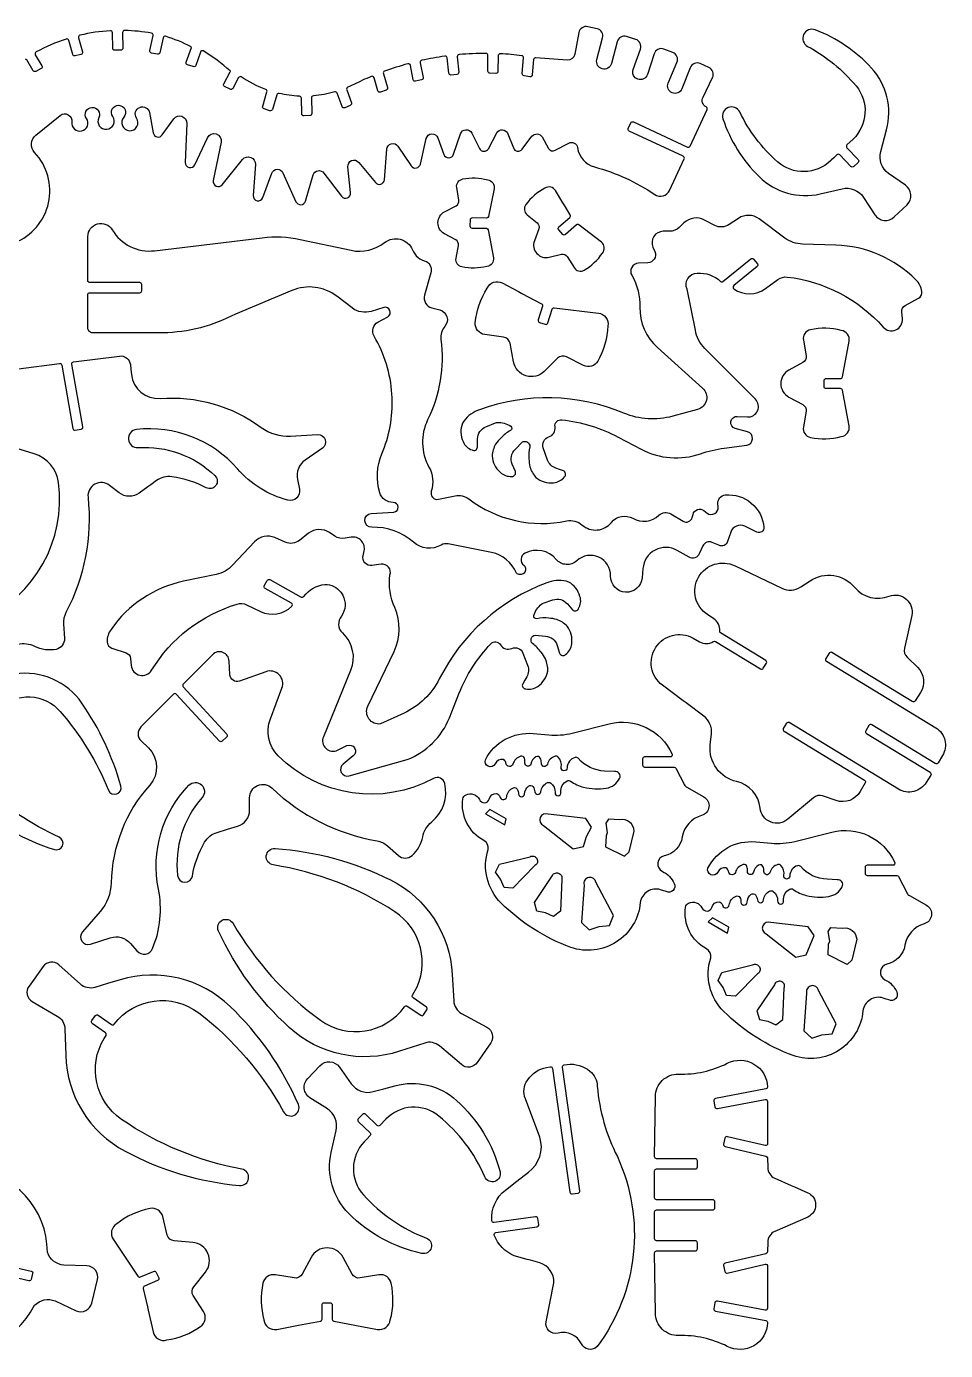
# Model space of a CAD drawing. Extents: x 0 to 254, y 0 to 200.
# Drawn here: x 116.3 to 253.7, y 0.2 to 198.2 of the extents above; entities that cross this region are included whole.
import ezdxf

# ---------------------------------------------------------------- set-up
doc = ezdxf.new("R2010")
doc.units = 0
doc.layers.add('CYAN', color=1, linetype='CONTINUOUS')

msp = doc.modelspace()

# ---------------------------------------------------------------- linework, layer by layer
at = {"layer": 'CYAN'}
for points in [[(114.48, 165.84, 0.249492), (119.56, 171.78, 0.249492), (117.47, 179.31, -0.209706), (116.99, 180.65, -0.209706), (117.65, 181.91), (121.31, 184.86, -0.308033), (122.51, 184.96, -0.308033), (123.04, 183.87, 0.247536), (123.43, 182.81, 0.247536), (124.52, 182.53, 0.247536), (125.37, 183.27, 0.247536), (125.23, 184.39, -0.268802), (125.15, 185.46, -0.268802), (126.04, 186.06, -0.268802), (127, 185.59, -0.268802), (127.07, 184.52, 0.270063), (127.15, 183.31, 0.270063), (128.25, 182.78, 0.270063), (129.25, 183.47, 0.270063), (129.15, 184.68, -0.288113), (129.08, 185.82, -0.288113), (130.08, 186.37, -0.288113), (131.01, 185.71, -0.288113), (130.82, 184.59, 0.287747), (130.6, 183.32, 0.287747), (131.64, 182.57, 0.287747), (132.77, 183.18, 0.287747), (132.71, 184.47, -0.22608), (132.57, 185.38, -0.22608), (133.19, 186.06, -0.22608), (134.11, 186.01, -0.22608), (134.65, 185.27), (135.21, 182.24, 0.301145), (135.79, 181.64, 0.301145), (136.57, 181.94), (138.29, 184.34, -0.330951), (139.5, 184.73, -0.330951), (140.23, 183.67), (139.99, 177.84, 0.356574), (140.57, 177.08, 0.356574), (141.43, 177.49), (143.33, 181.53, -0.379342), (144.63, 182.09, -0.379342), (145.35, 180.87), (144.19, 175.12, 0.345731), (144.61, 174.29, 0.345731), (145.52, 174.5), (148.57, 178.27, -0.327083), (149.8, 178.59, -0.327083), (150.48, 177.51), (150.15, 172.89, 0.372634), (150.74, 172.1, 0.372634), (151.61, 172.58), (152.94, 176.2, -0.306254), (153.75, 176.8, -0.306254), (154.61, 176.26), (156.55, 171.96, 0.31289), (157.29, 171.51, 0.31289), (157.96, 172.05), (159.13, 175.95, -0.282774), (159.84, 176.59, -0.282774), (160.73, 176.24), (163.37, 172.77, 0.33547), (164.25, 172.53, 0.33547), (164.72, 173.31), (164.32, 177.17, -0.330151), (164.88, 178.1, -0.330151), (165.93, 177.84), (168.44, 174.81, 0.303767), (169.24, 174.58, 0.303767), (169.77, 175.23), (170.14, 179.81, -0.318597), (170.81, 180.62, -0.318597), (171.8, 180.25), (173.79, 177.31, 0.297439), (174.56, 177, 0.297439), (175.15, 177.57), (176.04, 181.4, -0.332558), (176.87, 182.1, -0.332558), (177.77, 181.5), (178.67, 179.03, 0.318033), (179.39, 178.52, 0.318033), (180.11, 179.04), (181.17, 182.11, -0.302272), (181.96, 182.72, -0.302272), (182.83, 182.22), (183.98, 179.91, 0.279132), (184.64, 179.49, 0.279132), (185.32, 179.88), (186.59, 182.23, -0.292689), (187.45, 182.7, -0.292689), (188.24, 182.12), (189.06, 179.99, 0.271313), (189.65, 179.51, 0.271313), (190.36, 179.8), (191.84, 181.73, -0.251459), (192.62, 182.08, -0.251459), (193.35, 181.63), (194.32, 179.93, 0.406883), (195.33, 179.64), (197.33, 180.72, -0.245454), (198.17, 180.73, -0.245454), (198.66, 180.04, 0.300998), (201.2, 177.16, -0.082395), (210.19, 173.04, 0.219417), (211.44, 172.84, 0.219417), (212.41, 173.65), (214.59, 178.36, 0.412891), (214.46, 178.76), (206.38, 182.51, -0.415545), (206.23, 182.92), (206.61, 183.74, -0.416786), (207.02, 183.88), (215.09, 180.13, 0.410969), (215.48, 180.28), (218.02, 185.72, 0.391669), (217.89, 186.12, -0.40566), (217.42, 187.59), (218.84, 190.52, 0.204117), (218.89, 191.39, 0.204117), (218.29, 192.03), (216.99, 192.6, 0.204676), (216.12, 192.61, 0.204676), (215.5, 191.99), (214.27, 188.85, -0.417969), (212.81, 188.22, -0.417969), (212.2, 189.69), (213.52, 192.79, 0.204609), (213.52, 193.67, 0.204609), (212.88, 194.28), (211.55, 194.77, 0.204612), (210.68, 194.73, 0.204612), (210.1, 194.07), (209.09, 190.98, -0.417224), (207.66, 190.27, -0.417224), (206.97, 191.71), (208.06, 194.78, 0.2037), (208.01, 195.65, 0.2037), (207.35, 196.22), (205.99, 196.64, 0.204994), (205.12, 196.56, 0.204994), (204.58, 195.87), (203.71, 192.61, -0.412911), (202.34, 191.82, -0.412911), (201.54, 193.19), (202.41, 196.44, 0.205459), (202.29, 197.31, 0.205459), (201.57, 197.82), (200.18, 198.12, 0.204309), (199.33, 197.96, 0.204309), (198.85, 197.23), (198.26, 194.02, -0.383034), (197.09, 193.11), (192.43, 193.46, 0.210069), (192.2, 193.4, 0.210069), (192.08, 193.19), (191.88, 190.91, -0.207409), (191.77, 190.7, -0.207409), (191.54, 190.64), (190.65, 190.77, -0.405249), (190.39, 191.1), (190.58, 193.45, 0.404101), (190.33, 193.78, 0.018478), (187.09, 194.07, 0.205414), (186.87, 193.98, 0.205414), (186.77, 193.77), (186.76, 191.44, -0.418604), (186.46, 191.14), (185.55, 191.17, -0.405461), (185.25, 191.47), (185.26, 193.82, 0.414214), (184.96, 194.12, 0.008396), (183.49, 194.1), (182.95, 194.08, 0.011456), (180.94, 193.95, 0.414204), (180.67, 193.62), (180.89, 191.31, -0.414214), (180.62, 190.98), (179.73, 190.89, -0.414214), (179.4, 191.16), (179.17, 193.44, 0.204134), (179.05, 193.65, 0.204134), (178.82, 193.71, 0.020073), (175.36, 193.09, 0.408475), (175.13, 192.73), (175.56, 190.51, -0.401154), (175.33, 190.16), (174.44, 189.96, -0.419092), (174.08, 190.19), (173.67, 192.34, 0.210361), (173.53, 192.54, 0.210361), (173.29, 192.57, 0.020849), (169.8, 191.46, 0.397483), (169.62, 191.09), (170.24, 189.02, -0.39458), (170.05, 188.65), (169.2, 188.34, -0.205813), (168.96, 188.35, -0.205813), (168.8, 188.54), (168.22, 190.49, 0.214856), (168.06, 190.68, 0.214856), (167.81, 190.68, 0.016368), (165.2, 189.48, -0.014742), (164.31, 189.07, 0.396482), (164.15, 188.69), (164.85, 186.74, -0.389627), (164.68, 186.36), (163.85, 186, -0.208553), (163.61, 185.99, -0.208553), (163.44, 186.17), (162.73, 188.18, 0.398402), (162.36, 188.37, -0.049152), (159.15, 187.78, 0.393896), (158.87, 187.47), (158.92, 185.12, -0.409824), (158.63, 184.82), (157.72, 184.79, -0.418616), (157.41, 185.08), (157.36, 187.44, 0.399505), (157.07, 187.73, -0.04618), (154.03, 188.14, 0.399288), (153.67, 187.93), (153.02, 185.75, -0.203638), (152.87, 185.57, -0.203638), (152.63, 185.55), (151.78, 185.85, -0.404969), (151.58, 186.22), (152.22, 188.37, 0.3984), (152.03, 188.74, -0.062269), (148.36, 190.63, 0.397216), (147.97, 190.5), (147.09, 188.9, -0.404443), (146.69, 188.77), (145.89, 189.19, -0.201784), (145.73, 189.37, -0.201784), (145.76, 189.6), (146.73, 191.38, 0.345577), (146.71, 191.5, 0.047572), (142.68, 194.51, 0.204467), (142.44, 194.51, 0.204467), (142.28, 194.33), (141.58, 192.34, -0.404495), (141.2, 192.15), (140.34, 192.42, -0.205082), (140.15, 192.57, -0.205082), (140.14, 192.81), (140.91, 195.01, 0.371328), (140.86, 195.13, 0.038879), (137.06, 196.69, 0.203484), (136.82, 196.65, 0.203484), (136.68, 196.46), (136.19, 194.23, -0.404788), (135.84, 194), (134.95, 194.17, -0.418489), (134.71, 194.54), (135.21, 196.79, 0.201586), (135.16, 197.02, 0.201586), (134.97, 197.15, 0.038237), (130.94, 197.55, 0.208192), (130.72, 197.46, 0.208192), (130.63, 197.24), (130.67, 194.91, -0.409916), (130.37, 194.6), (129.46, 194.59, -0.408379), (129.16, 194.89), (129.12, 197.21, 0.203457), (129.02, 197.43, 0.203457), (128.8, 197.51, 0.043372), (124.26, 196.85, 0.203014), (124.07, 196.71, 0.203014), (124.04, 196.47), (124.63, 194.34, -0.204334), (124.6, 194.1, -0.204334), (124.41, 193.96), (123.53, 193.75, -0.399505), (123.17, 193.96), (122.58, 196.06, 0.203634), (122.43, 196.25, 0.203634), (122.2, 196.27, 0.04631), (117.7, 194.34, 0.202696), (117.55, 194.16, 0.202696), (117.58, 193.92), (118.57, 192.27, -0.205584), (118.6, 192.03, -0.205584), (118.45, 191.85), (117.64, 191.43, -0.391013), (117.24, 191.54), (116.29, 193.15, 0.204681), (116.09, 193.28, 0.204681)], [(168.23, 151.88, -0.202312), (168.08, 153.04, -0.202312), (168.81, 153.96), (170.27, 154.76, 0.385719), (170.6, 155.72, 0.385719), (169.68, 156.15), (167.82, 155.57, -0.241653), (164.96, 156.07), (162.64, 157.83, 0.266871), (155.94, 158.69), (147.49, 155.17, -0.120757), (136.69, 152.36), (126.19, 152.36, -0.414214), (125.43, 153.11), (125.43, 158.05, -0.414214), (125.73, 158.36), (133.2, 158.36, 0.414214), (133.5, 158.66), (133.5, 159.57, 0.414214), (133.2, 159.87), (125.73, 159.87, -0.414214), (125.43, 160.17), (125.43, 166.75, -0.338067), (126.88, 168.64, -0.338067), (129.09, 167.75, 0.29784), (135.41, 164.63), (151.52, 166.58, -0.083044), (157.16, 166.33), (164.81, 164.69, 0.223408), (169.79, 165.85, -0.234213), (172.15, 166.34, -0.234213), (173.97, 164.77, 0.246497), (176.07, 163.03, -0.334925), (176.74, 161.34), (175.79, 157.97, 0.201751), (175.93, 156.81, 0.201751), (176.86, 156.09), (178.07, 155.78, -0.261486), (179.13, 154.75, -0.261486), (178.81, 153.31, 0.218512), (178.22, 151.38, -0.147192), (176.24, 139.35, 0.245566), (176.44, 132.3, -0.208312), (176.79, 128.7, 0.26694), (176.98, 127.78, 0.26694), (177.87, 127.48), (180.35, 127.99, -0.215465), (182.39, 127.53, 0.216331), (197.03, 124.24, -0.235858), (199.36, 123.63, 0.204826), (201.61, 122.89, 0.204826), (203.71, 124.01, -0.367277), (206.93, 124.63, 0.32615), (210.83, 125.09, -0.332106), (212.61, 125.28), (214.44, 124.19, 0.236052), (215.26, 124.14, 0.236052), (215.8, 124.76), (215.92, 125.21, -0.251476), (216.59, 125.93, -0.251476), (217.56, 125.78), (218.03, 125.42, 0.302843), (219.18, 125.34, 0.302843), (219.69, 126.38), (219.64, 126.75, -0.203426), (219.9, 127.67, -0.203426), (220.75, 128.12, -0.417415), (226.51, 123.29, -0.269259), (226.2, 122.63, -0.269259), (225.48, 122.57), (223.65, 123.45, 0.215227), (222.4, 123.47, 0.215227), (221.55, 122.55), (221.09, 121.18, -0.212348), (220.56, 120.59, -0.212348), (219.76, 120.6), (218.78, 121.04, 0.415705), (217.39, 120.5), (216.86, 119.33, -0.211265), (216.21, 118.74, -0.211265), (215.33, 118.82), (213.54, 119.84, 0.255974), (210.24, 119.88, 0.255974), (208.43, 117.12), (208.31, 115.75, -0.406058), (205.84, 113.59, -0.406058), (203.6, 116, 0.301122), (201.83, 118.82, 0.301122), (198.54, 118.29, -0.205118), (196.95, 117.73, -0.205118), (195.46, 118.49, 0.350998), (190.81, 119.42, 0.26821), (190.2, 118.55, 0.26821), (190.65, 117.59, -0.414216), (190.65, 116.45, -0.414216), (189.51, 116.45, 0.241897), (185.81, 119.54), (179.31, 120.81, 0.180812), (178.27, 120.64, -0.320645), (174.12, 121.05, 0.189018), (167.9, 123.3, -0.409253), (166.84, 124.28, -0.409253), (167.81, 125.35), (171.18, 125.56, 0.412064), (171.84, 126.32, 0.412064), (171.09, 127, -0.324205), (169.08, 128.45, -0.174571), (169.39, 134.25, 0.11024), (170.93, 142.67), (170.9, 143.2, 0.117012), (168.23, 151.87)], [(115.07, 147), (121.21, 147.77, -0.40101), (121.56, 147.52), (123.19, 138.05, 0.414222), (123.54, 137.8), (124.43, 137.96, 0.414214), (124.69, 138.31), (123.05, 147.68, -0.204806), (123.11, 147.91, -0.204806), (123.31, 148.03), (130.16, 148.89, -0.419449), (131.79, 147.6), (131.88, 146.86), (131.96, 146.12, 0.404707), (136.24, 142.55, -0.178637), (151.34, 138.23, 0.174423), (155.75, 136.93), (159.79, 137.16, -0.336379), (160.93, 136.4, -0.336379), (160.5, 135.1), (157.93, 133.33, 0.301286), (156.76, 130.44), (157.07, 128.97, -0.259226), (156.66, 127.67, -0.259226), (155.34, 127.34, -0.150583), (147.79, 132.04, 0.246916), (132.7, 137.9, 0.407665), (131.5, 136.43, 0.407665), (132.94, 135.2, -0.211527), (144.44, 131.01, -0.373786), (144.58, 129.54, -0.373786), (143.14, 129.2, 0.089781), (138, 130.84, 0.190204), (135.71, 130.26), (134.85, 129.64), (134.41, 129.33), (133.12, 128.4, -0.332065), (130.1, 128.45), (128.68, 129.56, 0.300597), (126.48, 129.73, 0.300597), (125.46, 127.77, -0.148414), (122.15, 110.53, 0.13913), (121.8, 108.84), (121.93, 106.67, -0.378936), (120.68, 105.04, -0.165033), (117.5, 105.47, 0.176043), (114.95, 105.77, -0.287648)], [(109.6, 109.5, 0.331423), (121.06, 129.99, 0.295033), (117.41, 134.27), (112.71, 135.7, -0.292582)], [(112.1, 96.18, -0.205583), (116.81, 97.94, -0.205583), (121.32, 95.74, -0.081889), (128.5, 83.99, 0.398524), (129.75, 83.43, 0.398524), (130.38, 84.64, 0.081149), (124.56, 96.99, 0.286037), (114.55, 101.35)], [(108.35, 81.46, 0.081158), (120.43, 75.11, 0.398627), (121.66, 75.69, 0.398627), (121.16, 76.95, -0.081887), (109.73, 84.64, -0.205574)], [(101.7, 1.19, 0.393376), (117.47, 7.01, -0.298881), (120.57, 7.65), (123.67, 6.19, 0.225638), (125.12, 6.2, 0.225638), (126.03, 7.32), (126.86, 10.83, 0.225661), (126.57, 12.23, 0.225661), (125.29, 12.89), (121.84, 13, -0.297625), (119.38, 14.94, 0.393918), (107.95, 27.29, 0.08116)], [(114.63, 12.67), (116.97, 12.12, -0.415634), (117.18, 11.75), (116.97, 10.87, -0.414554), (116.61, 10.65), (114.28, 11.2, 0.415643)]]:
    msp.add_lwpolyline(points, format="xyb", dxfattribs=at)
for points in [[(225.8, 175.71, 0.255896), (234.93, 173.13), (238.21, 173.89, -0.314963), (241.43, 172.59), (242.28, 171.3), (243.11, 170.01, 0.223822), (244.48, 169.16, 0.223822), (246.01, 169.68), (247.92, 171.51, 0.223795), (248.49, 173.02, 0.223795), (247.69, 174.43), (245.17, 176.19, -0.314805), (243.99, 179.45), (244.85, 182.72, 0.255901), (242.61, 191.93, 0.117658), (234.18, 197.64, 0.395391), (232.46, 196.93, 0.395391), (233.06, 195.17, -0.097458), (240.3, 189.26, -0.391936), (239.85, 181.31), (238.94, 180.44, 0.414214), (238.94, 180.01), (240.62, 178.27, -0.414207), (240.6, 177.84), (239.95, 177.21, -0.414214), (239.53, 177.22), (237.85, 178.96, 0.414208), (237.41, 178.97), (236.96, 178.53), (236.57, 178.16), (236.5, 178.09, -0.39202), (228.55, 177.93, -0.097473), (222.9, 185.37, 0.395441), (221.16, 186.02, 0.395441), (220.39, 184.33, 0.117645), (225.8, 175.71)], [(180.84, 165.43, 0.32234), (180.44, 166.25), (178.75, 167.17, -0.277061), (177.78, 168.83, -0.276854), (178.78, 170.46), (180.49, 171.36, 0.322134), (180.9, 172.17), (180.59, 174.1, -0.402939), (181.49, 175.36, -0.118554), (185.22, 175.22, -0.207879), (185.98, 174.77, -0.207879), (186.17, 173.9), (185.34, 169.75, -0.360608), (185.04, 169.51), (182.89, 169.53, 0.414222), (182.59, 169.23), (182.57, 168.33, 0.414214), (182.88, 168.02), (185.02, 168, -0.35939), (185.31, 167.75), (185.59, 166.2), (185.69, 165.67), (186.07, 163.59, -0.208024), (185.87, 162.72, -0.208024), (185.1, 162.28, -0.118543), (181.35, 162.22, -0.403239), (180.49, 163.51), (180.84, 165.43)], [(192.87, 167.91), (192.2, 166.1, 0.277072), (192.56, 164.22, 0.276936), (194.39, 163.65), (196.27, 164.1, -0.32218), (197.11, 163.75), (198.14, 162.1, 0.402658), (199.64, 161.73, 0.118573), (202.38, 164.29, 0.207977), (202.65, 165.14, 0.207977), (202.22, 165.91), (198.87, 168.49, 0.359328), (198.48, 168.48), (196.87, 167.05, -0.41422), (196.45, 167.07), (195.84, 167.75, -0.415186), (195.87, 168.18), (197.48, 169.6, 0.359567), (197.54, 169.99), (196.73, 171.34), (196.45, 171.8), (195.36, 173.62, 0.208149), (194.64, 174.13, 0.208149), (193.77, 173.96, 0.118527), (190.92, 171.54, 0.402946), (191.11, 170.01), (192.62, 168.79, -0.322079), (192.87, 167.91)], [(183.71, 136.49, -0.302868), (184.96, 138.33), (186.41, 138.91, -0.085382), (186.64, 138.96, -0.15391), (188.66, 138.41, -0.263174), (188.83, 138.08, -0.263174), (188.63, 137.77, 0.076161), (187.2, 136.63, 0.049877), (186.41, 135.72, 0.102195), (185.88, 133.96, 0.199986), (187.08, 131.51, 0.211773), (188.82, 130.9, 0.263828), (189.29, 131.11, 0.263828), (189.36, 131.63), (188.89, 132.73, -0.302831), (189.31, 134.93), (190.4, 136.04, -0.273672), (191.17, 136.02, -0.273672), (191.52, 135.34, 0.076157), (191.39, 133.51, 0.049863), (191.52, 132.32, 0.102185), (192.44, 130.74, 0.200024), (195.07, 129.96, 0.211686), (196.69, 130.82, 0.26363), (196.86, 131.32, 0.26363), (196.53, 131.72), (195.97, 131.92), (195.39, 132.12, -0.225995), (194.18, 133.34), (193.53, 135.18, -0.204615), (193.6, 136.16, -0.204615), (194.35, 136.8, 0.374945), (195.29, 138.32, -0.23859), (195.54, 139.1, -0.23859), (196.31, 139.36, -0.094553), (204.75, 136.76), (208.15, 134.96, 0.207389), (217.03, 134.28, -0.049246), (220.56, 135.12), (223.95, 135.57, 0.355038), (224.82, 136.5, 0.355038), (224.09, 137.54), (222.23, 138.08, -0.381543), (221.58, 139.11, -0.381543), (222.53, 139.87), (224.05, 139.78, 0.310361), (225.56, 140.7, 0.310361), (225.25, 142.44), (221.84, 145.86), (221.46, 146.24), (217.68, 150.04, -0.155164), (216.27, 152.76), (215.03, 158.86, -0.252046), (215.15, 160.48, -0.252046), (216.56, 161.27, -0.210629), (220.02, 160.05, 0.362229), (220.4, 160.05), (224.54, 163.43, -0.413087), (224.96, 163.38), (225.54, 162.68, -0.415356), (225.49, 162.25), (222.01, 159.42, 0.235165), (221.9, 159.17, 0.235165), (222.03, 158.93, 0.318388), (226.75, 158.98), (228.62, 160.34, -0.188334), (230.01, 160.7, -0.184281), (244.34, 153.22, 0.322875), (246.23, 152.79, 0.322875), (247.23, 154.45), (247.14, 155.52, -0.29741), (247.65, 156.45), (249.62, 157.52, 0.307321), (250.15, 158.54, 0.166634), (249.24, 160.28, 0.191725), (237.28, 165.46), (232.31, 165.62, -0.152795), (229.66, 166.53), (225.79, 169.39, 0.31532), (222.72, 169.47), (221.3, 168.53, -0.274696), (219.16, 168.42), (217.65, 169.22, 0.323877), (214.55, 168.78), (213.85, 168.12, -0.193469), (212.4, 167.53), (211.48, 167.53, 0.251345), (210.06, 166.76, 0.251345), (209.92, 165.16), (210.21, 164.49, -0.246421), (210.12, 163.37, -0.246421), (209.15, 162.82), (207.76, 162.76, 0.262981), (206.75, 162.14, 0.262981), (206.76, 160.96, -0.138627), (207.99, 156.18, 0.219786), (210.59, 150.16), (217.36, 144.09, -0.274158), (217.92, 142.28, -0.274158), (216.6, 140.92), (212.88, 139.89, -0.16841), (205.58, 140.35, 0.189689), (183.99, 140.85, 0.011894), (183.72, 140.75, 0.168854), (181.44, 138.84, 0.199995), (181.54, 136.1, 0.211584), (182.89, 134.85, 0.263957), (183.42, 134.84, 0.263957), (183.69, 135.29), (183.71, 136.49)], [(183.37, 153.87, -0.118567), (185.15, 159.04, -0.20796), (186.1, 159.92, -0.20796), (187.4, 159.81), (189.81, 158.53), (190.33, 158.25), (193.27, 156.7, -0.360683), (193.41, 156.34), (192.77, 154.29, 0.415605), (192.97, 153.91), (193.83, 153.64, 0.416057), (194.21, 153.84), (194.85, 155.89, -0.359788), (195.18, 156.1), (201.78, 155.31, -0.207874), (202.9, 154.66, -0.207874), (203.18, 153.39, -0.118558), (201.68, 148.13, -0.403031), (199.53, 147.47), (196.99, 148.76, 0.322359), (195.68, 148.56), (193.67, 146.59, -0.277154), (190.94, 145.93, -0.276988), (189.08, 148.03), (188.56, 150.79, 0.322151), (187.59, 151.71), (184.77, 152.1, -0.403263), (183.37, 153.87)], [(232.82, 140.65), (232.42, 138.29, 0.402975), (233.48, 136.73, 0.118563), (238.08, 136.85, 0.207969), (239.02, 137.4, 0.207969), (239.26, 138.46), (238.77, 141.12), (238.67, 141.64), (238.28, 143.78, 0.359452), (237.97, 144.02), (235.83, 144.02, -0.414214), (235.52, 144.32), (235.52, 145.23, -0.414222), (235.83, 145.53), (237.97, 145.53, 0.359446), (238.28, 145.78), (239.26, 151.09, 0.207986), (239.02, 152.15, 0.207986), (238.08, 152.7, 0.118545), (233.48, 152.82, 0.403041), (232.42, 151.26), (232.82, 148.9, -0.322122), (232.32, 147.9), (230.25, 146.79, 0.276911), (229.04, 144.78, 0.277005), (230.25, 142.76), (232.32, 141.65, -0.322122), (232.82, 140.65)], [(131.81, 103.7), (131.91, 102.63, 0.322858), (133.19, 101.18, 0.322858), (134.97, 101.92, -0.184302), (147.76, 111.82, -0.188263), (149.18, 111.71), (151.26, 110.7, 0.318406), (155.92, 111.49, 0.235938), (156.01, 111.74, 0.235938), (155.86, 111.97), (151.93, 114.15, -0.414214), (151.81, 114.56), (152.25, 115.35, -0.414209), (152.65, 115.47), (157.34, 112.87, 0.362344), (157.72, 112.95, -0.210676), (160.89, 114.75, -0.228258), (163.25, 113.59), (163.55, 113.12, -0.277767), (163.36, 110, 0.400269), (163.49, 107.51, -0.310918), (164.72, 101.9), (160.65, 91.98, 0.310287), (161.02, 90.25, 0.310287), (162.77, 89.98), (164.16, 90.65, -0.381253), (165.32, 90.3, -0.381253), (165.11, 89.11), (163.6, 87.9, 0.355087), (163.33, 86.65, 0.355087), (164.49, 86.13), (173.18, 88.57, 0.207423), (179.5, 94.83), (180.92, 98.41, -0.094548), (185.67, 105.86, -0.2384), (186.43, 106.16, -0.2384), (187.12, 105.73, 0.375113), (188.83, 105.19, -0.20462), (189.81, 105.19, -0.20462), (190.49, 104.49), (191.19, 102.67, -0.226118), (191.05, 100.94), (190.76, 100.42), (190.46, 99.9, 0.263832), (190.47, 99.38, 0.263832), (190.92, 99.12, 0.21161), (192.71, 99.51, 0.200024), (194.2, 101.8, 0.102116), (193.88, 103.61, 0.049864), (193.21, 104.61, 0.076196), (191.91, 105.91, -0.273678), (191.74, 106.66, -0.273678), (192.32, 107.17), (193.88, 107.03, -0.302987), (195.62, 105.63), (195.97, 104.48, 0.263683), (196.36, 104.13, 0.263683), (196.86, 104.28, 0.211718), (197.78, 105.87, 0.199979), (197.11, 108.52, 0.102157), (195.56, 109.51, 0.049872), (194.38, 109.7, 0.076189), (192.55, 109.63, -0.263443), (192.19, 109.74, -0.263443), (192.11, 110.11, -0.153816), (193.29, 111.83, -0.085338), (193.5, 111.94), (194.97, 112.44, -0.30304), (197.13, 111.86), (197.92, 110.95, 0.26378), (198.41, 110.79, 0.26378), (198.81, 111.13, 0.211641), (199.02, 112.96, 0.19997), (197.33, 115.11, 0.168776), (194.35, 115.08, 0.011961), (194.08, 114.99, 0.189682), (177.98, 100.62, -0.168432), (172.71, 95.52), (169.21, 93.89, -0.274229), (167.47, 94.64, -0.274229), (167.3, 96.53), (171.22, 104.74, 0.219761), (171.31, 111.29, -0.138603), (170.6, 116.17, 0.263037), (170.4, 117.34, 0.263037), (169.3, 117.77), (167.92, 117.58, -0.246599), (166.87, 117.96, -0.246599), (166.59, 119.04), (166.74, 119.75, 0.251482), (166.32, 121.3, 0.251482), (164.79, 121.81), (163.89, 121.65, -0.193451), (162.36, 121.97), (161.56, 122.5, 0.323987), (158.43, 122.39), (157.08, 121.33, -0.274509), (154.95, 121.06), (153.38, 121.74, 0.315346), (150.37, 121.12), (147.08, 117.62, -0.152776), (144.63, 116.25), (139.76, 115.23, 0.191714), (128.9, 108.02, 0.166671), (128.31, 106.15, 0.307666), (129.03, 105.23), (131.16, 104.52, -0.297106), (131.81, 103.7)], [(225.96, 81.32, 0.323435), (222.44, 85.28, -0.382079), (218.49, 90.75), (218.68, 92.43, 0.263617), (217.54, 95.04), (214.9, 97.03), (214.44, 97.37), (211.34, 99.7, -0.394636), (210.35, 105.35, -0.394636), (215.92, 106.72), (216.91, 106.17, 0.27195), (218.95, 106.21, -0.282329), (219.27, 106.21), (226.01, 102.11, 0.414214), (226.42, 102.21), (226.9, 102.99, 0.412962), (226.79, 103.4), (220.05, 107.51, -0.282038), (219.92, 107.79, 0.27199), (219.01, 109.62), (218.07, 110.24, -0.394544), (216.73, 115.82, -0.394544), (222.2, 117.53), (229.18, 114.18, 0.263653), (232.02, 114.37), (233.43, 115.3, -0.382072), (240.1, 114.31, 0.323466), (245.25, 112.99, -0.277634), (247.81, 112.56, -0.277634), (248.62, 110.1), (247.52, 105.21, 0.262208), (247.93, 103.87), (249.47, 102.38, -0.356955), (249.92, 98.58), (249.12, 97.33, -0.408943), (248.71, 97.23), (236.68, 104.56, 0.414206), (236.26, 104.45), (235.79, 103.68, 0.414221), (235.89, 103.26), (252.22, 93.32, -0.41434), (253.23, 89.17), (252.57, 88.07, -0.414206), (252.15, 87.97), (242.65, 93.75, 0.414214), (242.23, 93.65), (241.76, 92.88, 0.412962), (241.87, 92.46), (251.36, 86.68, -0.414202), (251.47, 86.26), (250.8, 85.16, -0.41429), (246.64, 84.15), (230.32, 94.09, 0.414214), (229.89, 93.99), (229.42, 93.22, 0.414202), (229.53, 92.8), (241.56, 85.48, -0.407705), (241.67, 85.07), (240.91, 83.78, -0.356976), (237.33, 82.44), (235.3, 83.13, 0.262485), (233.91, 82.87), (230.09, 79.65, -0.277667), (227.52, 79.24, -0.277667), (225.96, 81.32)], [(128.79, 61.94, -0.301146), (131.79, 61.1), (132.78, 59.97, 0.259342), (134.05, 59.5, 0.259342), (135.11, 60.34, 0.150581), (135.99, 69.2, -0.246925), (140.54, 84.73, -0.407518), (142.44, 84.79, -0.407518), (142.53, 82.89, 0.211523), (138.85, 71.22, 0.373756), (139.93, 70.22, 0.373756), (141.07, 71.15, -0.089774), (142.9, 76.22, -0.190263), (144.77, 77.69), (146.3, 78.15), (146.81, 78.31), (147.83, 78.61, 0.331861), (149.61, 81.04), (149.61, 82.85, -0.300537), (150.81, 84.69, -0.300537), (152.98, 84.3, 0.148427), (168.67, 76.42, -0.139141), (170.23, 75.67), (171.86, 74.23, 0.379138), (173.92, 74.23, 0.165039), (175.51, 77.02, -0.176022), (176.84, 79.23, 0.287711), (178.8, 85, 0.233415), (178.15, 85.79, 0.233415), (177.14, 85.75, -0.33142), (153.9, 89.14, -0.295074), (152.72, 94.64), (154.46, 99.24, 0.292565), (154.04, 101.25, 0.292565), (152.04, 101.7), (148.13, 100.3, -0.237663), (147.14, 100.42, -0.237663), (146.65, 101.28), (146.56, 103.29, 0.297794), (145.62, 104.59, 0.297794), (144.06, 104.25), (139.71, 99.85, 0.400791), (139.71, 99.44), (146.21, 92.37, -0.415296), (146.19, 91.94), (145.53, 91.32, -0.414214), (145.1, 91.34), (138.66, 98.34, 0.204879), (138.45, 98.44, 0.204879), (138.23, 98.35), (133.37, 93.44, 0.419148), (133.4, 91.36), (134.48, 90.33, -0.404706), (134.69, 84.76, 0.178643), (128.91, 70.15, -0.174354), (127.27, 65.86), (124.62, 62.8, 0.336502), (124.53, 61.44, 0.336502), (125.81, 60.98), (128.79, 61.94)], [(185.29, 75.11, 0.326895), (184.66, 76.46, -0.313314), (181.51, 82.69, -0.255554), (181.98, 83.31, -0.411596), (183.98, 82.58, 0.302893), (184.74, 82.12, 0.302893), (185.46, 82.65, -0.376691), (186.56, 83.49, -0.211741), (186.83, 83.35, -0.076254), (187.08, 82.91, 0.343275), (187.61, 82.59, 0.343275), (188.06, 83.03, -0.268082), (189.07, 84.35, -0.395492), (189.65, 84.13, -0.108598), (189.83, 83.44, 0.401516), (190.27, 83.01, 0.401516), (190.72, 83.42, -0.210199), (191.34, 84.61, -0.210518), (191.69, 84.71, -0.210518), (191.99, 84.52, -0.121935), (192.28, 83.77, 0.38216), (192.72, 83.37, 0.38216), (193.17, 83.77, -0.272984), (194.18, 85.12, -0.2679), (194.64, 85.06, -0.250617), (195.29, 83.63, 0.211157), (195.41, 83.29, 0.211157), (195.75, 83.16, 0.211157), (196.07, 83.31, 0.211157), (196.18, 83.66, -0.325758), (197.11, 85.38, -0.29494), (197.61, 85.35, 0.099738), (199.56, 84.45, 0.095602), (202.95, 84.3, 0.246955), (204.95, 85.76, 0.273415), (204.88, 86.5, 0.273415), (204.2, 86.8), (202.69, 86.86, -0.209852), (198.75, 88.76, 0.296298), (198.28, 88.9, 0.325669), (197.1, 87.34, -0.211227), (196.95, 87.01, -0.211227), (196.6, 86.9, -0.211227), (196.28, 87.08, -0.211227), (196.21, 87.44, 0.250618), (195.77, 88.95, 0.266185), (195.33, 89.07, 0.273131), (194.14, 87.88, -0.382189), (193.63, 87.55, -0.382189), (193.24, 88.02, 0.12179), (193.08, 88.8, 0.209006), (192.8, 89.03, 0.209006), (192.44, 88.99, 0.209999), (191.67, 87.9, -0.38329), (191.16, 87.58, -0.38329), (190.78, 88.05, 0.108891), (190.7, 88.76, 0.394814), (190.18, 89.06, 0.268105), (188.98, 87.9, -0.343239), (188.47, 87.53, -0.343239), (187.98, 87.93, 0.076194), (187.8, 88.4, 0.212039), (187.56, 88.58, 0.376416), (186.34, 87.91, -0.390009), (185.31, 87.56, -0.390009), (184.88, 88.55, -0.30587), (192, 92.47), (194.35, 92.26, 0.08449), (197.87, 92.53), (203.39, 93.92, -0.362437), (212.79, 89.39, -0.255442), (212.77, 89.1, -0.255442), (212.52, 88.96), (208.68, 88.96, 0.414214), (208.38, 88.66), (208.38, 87.75, 0.414214), (208.68, 87.45), (213.09, 87.45, -0.282867), (213.37, 87.28), (213.99, 86.05), (214.24, 85.58), (214.62, 84.82, 0.147321), (215, 84.42), (217.55, 82.98, -0.301955), (218.3, 81.48, -0.301955), (217.21, 80.21, 0.290578), (214.32, 77, -0.307511), (211.63, 74.18, 0.320153), (210.65, 73.12, 0.320153), (211.34, 71.85, -0.17235), (213.12, 70.05, -0.312469), (212.94, 69.02, -0.312469), (211.91, 68.83), (211.08, 69.11, 0.221487), (209.12, 68.86, 0.221487), (208.04, 67.2, -0.230749), (204.47, 61.31, -0.230749), (197.63, 60.49, -0.105703), (187.23, 67.12, -0.282195), (185.29, 75.11)], [(193.56, 78.71), (198.01, 75.23), (199.56, 75.56), (200, 77.07), (200.74, 78.45), (199.87, 79.78), (194.26, 80.4, 0.414121), (193.07, 79.9, 0.414121), (193.56, 78.71)], [(202.92, 77.15), (202.84, 75.55), (205.67, 74.11), (206.37, 74.79), (207.11, 77.89, 0.224096), (206.44, 79.23, 0.224096), (204.99, 79.56), (203.27, 79.64), (202.86, 79.05), (203.09, 77.6), (202.92, 77.15)], [(218.57, 58.92, 0.326773), (217.94, 60.27, -0.31327), (214.8, 66.5, -0.255552), (215.26, 67.12, -0.411599), (217.26, 66.39, 0.30289), (218.02, 65.93, 0.30289), (218.74, 66.46, -0.376693), (219.84, 67.3, -0.211742), (220.12, 67.16, -0.076253), (220.36, 66.72, 0.343275), (220.9, 66.4, 0.343275), (221.34, 66.84, -0.268082), (222.35, 68.16, -0.395495), (222.93, 67.95, -0.108597), (223.09, 67.25, 0.401521), (223.54, 66.81, 0.401521), (224, 67.23, -0.210199), (224.62, 68.43, -0.210125), (224.97, 68.52, -0.210125), (225.27, 68.33, -0.121882), (225.54, 67.58, 0.382167), (226, 67.17, 0.382167), (226.45, 67.58, -0.272982), (227.46, 68.93, -0.267906), (227.9, 68.87, -0.250617), (228.57, 67.44, 0.211156), (228.69, 67.1, 0.211156), (229.03, 66.97, 0.211156), (229.36, 67.12, 0.211156), (229.46, 67.47, -0.325759), (230.4, 69.19, -0.295728), (230.9, 69.16, 0.099757), (232.85, 68.26, 0.095602), (236.22, 68.11, 0.246954), (238.23, 69.57, 0.273419), (238.17, 70.31, 0.273419), (237.49, 70.61), (235.98, 70.67, -0.209852), (232.03, 72.57, 0.296017), (231.56, 72.71, 0.325905), (230.38, 71.15, -0.211227), (230.23, 70.82, -0.211227), (229.88, 70.71, -0.211227), (229.56, 70.9, -0.211227), (229.49, 71.25, 0.250618), (229.05, 72.76, 0.266185), (228.61, 72.88, 0.273131), (227.42, 71.69, -0.382188), (226.91, 71.36, -0.382188), (226.53, 71.83, 0.121788), (226.36, 72.61, 0.209009), (226.09, 72.84, 0.209009), (225.73, 72.8, 0.209997), (224.94, 71.72, -0.383291), (224.43, 71.4, -0.383291), (224.06, 71.86, 0.10889), (223.99, 72.57, 0.394824), (223.44, 72.87, 0.268106), (222.25, 71.71, -0.343241), (221.75, 71.35, -0.343241), (221.27, 71.74, 0.076194), (221.08, 72.21, 0.211536), (220.84, 72.39, 0.376799), (219.62, 71.72, -0.390266), (218.59, 71.36, -0.390266), (218.15, 72.36, -0.30587), (225.29, 76.28), (227.63, 76.07, 0.084489), (231.15, 76.34), (236.66, 77.73, -0.362437), (246.07, 73.2, -0.255438), (246.05, 72.91, -0.255438), (245.79, 72.77), (241.96, 72.77, 0.414214), (241.66, 72.47), (241.66, 71.56, 0.414214), (241.96, 71.26), (246.38, 71.26, -0.282867), (246.65, 71.09), (247.28, 69.86), (247.52, 69.39), (247.9, 68.63, 0.14749), (248.28, 68.24), (250.82, 66.79, -0.301954), (251.57, 65.29, -0.301954), (250.47, 64.02, 0.290578), (247.6, 60.81, -0.307602), (244.89, 57.99, 0.320152), (243.93, 56.92, 0.320152), (244.62, 55.67, -0.172351), (246.39, 53.86, -0.312468), (246.22, 52.84, -0.312468), (245.2, 52.64), (244.79, 52.78), (244.37, 52.92, 0.221488), (242.4, 52.67, 0.221488), (241.33, 51.02, -0.230749), (237.75, 45.12, -0.230749), (230.91, 44.31, -0.105703), (220.51, 50.93, -0.282248), (218.57, 58.92)], [(160.2, 49.62, 0.414145), (172.79, 51.63, -0.406909), (173.2, 51.71), (175.2, 50.34, 0.414214), (175.62, 50.41), (176.13, 51.16, 0.415428), (176.06, 51.58), (174.06, 52.95, -0.40693), (173.97, 53.37), (174.25, 53.82, 0.396839), (171.33, 65.83, 0.104987), (153.16, 72.82, -0.400963), (152.12, 74.18, -0.400963), (153.44, 75.27, -0.099516), (170.68, 70.57, -0.26938), (179.93, 56.46), (180.14, 52.5, 0.260288), (181.32, 50.62), (185.11, 48.55, -0.212202), (185.91, 47.52, -0.212202), (185.67, 46.24), (183.65, 43.28, -0.212207), (182.54, 42.6, -0.212207), (181.29, 42.97), (177.99, 45.77, 0.260079), (175.82, 46.2), (172.04, 44.97, -0.269396), (155.54, 48.53, -0.099505), (144.96, 62.93, -0.401162), (145.51, 64.55, -0.401162), (147.15, 64.07, 0.104983), (160.2, 49.62)], [(187.14, 70.67), (186.38, 71.73), (186.97, 72.93), (191.55, 74.05, -0.414215), (192.58, 73.76, -0.414215), (192.29, 72.73), (189, 69.37), (187.67, 69.47), (187.14, 70.67)], [(193.85, 65.65), (192.56, 65.92), (192.2, 67.21), (194.83, 71.11, -0.414214), (195.79, 71.6, -0.414214), (196.28, 70.64), (196.1, 65.93), (195.04, 65.11), (193.85, 65.65)], [(201.88, 63.61), (203.45, 63.78), (204.04, 65.26), (201.41, 70.24, 0.414451), (200.33, 70.94, 0.414451), (199.62, 69.86), (199.25, 64.23), (200.39, 63.13), (201.88, 63.61)], [(226.84, 62.52), (231.29, 59.04), (232.85, 59.37), (234.02, 62.26), (233.15, 63.59), (227.54, 64.21, 0.414122), (226.35, 63.71, 0.414122), (226.84, 62.52)], [(236.19, 60.96), (236.37, 61.41), (236.14, 62.86), (236.55, 63.45), (238.27, 63.37, -0.224097), (239.72, 63.04, -0.224097), (240.39, 61.7), (239.65, 58.6), (238.95, 57.92), (236.13, 59.36), (236.19, 60.96)], [(130.47, 34.78, -0.396892), (127.86, 46.86), (128.15, 47.31, 0.406907), (128.07, 47.72), (126.1, 49.14, -0.413029), (126.04, 49.56), (126.57, 50.3, -0.414214), (127, 50.37), (128.96, 48.95, 0.408087), (129.38, 49.01, -0.414076), (142.01, 50.7, -0.104987), (154.69, 35.93, 0.401073), (156.32, 35.41, 0.401073), (156.91, 37.02, 0.099513), (146.69, 51.68, 0.269375), (130.29, 55.65), (128.39, 55.08), (126.5, 54.52, -0.260057), (124.32, 55), (121.1, 57.89, 0.212159), (119.86, 58.28, 0.212159), (118.74, 57.63), (116.64, 54.72, 0.212119), (116.37, 53.46, 0.212119), (117.12, 52.41), (120.87, 50.23, -0.260107), (122.01, 48.33), (122.13, 44.36, 0.269384), (131, 30.03, 0.099513), (148.13, 24.89, 0.40112), (149.47, 25.96, 0.40112), (148.46, 27.34, -0.104986), (130.47, 34.78)], [(220.42, 54.48), (219.66, 55.55), (220.25, 56.74), (224.82, 57.87, -0.414214), (225.86, 57.58, -0.414214), (225.57, 56.54), (222.28, 53.18), (220.95, 53.28), (220.42, 54.48)], [(227.12, 49.46), (228.31, 48.92), (229.37, 49.74), (229.57, 54.45, 0.414215), (229.08, 55.41, 0.414215), (228.11, 54.92), (225.47, 51.02), (225.85, 49.73), (227.12, 49.46)], [(235.16, 47.42), (236.72, 47.59), (237.32, 49.07), (234.69, 54.05, 0.414452), (233.61, 54.76, 0.414452), (232.91, 53.67), (232.51, 48.04), (233.68, 46.94), (235.16, 47.42)], [(213.75, 2.47, -0.417353), (210.29, 5.82), (210.17, 14.83, -0.201526), (210.26, 15.04, -0.201526), (210.47, 15.13), (216.28, 15.13, 0.414214), (216.58, 15.43), (216.58, 16.34, 0.414214), (216.28, 16.64), (210.47, 16.64, -0.414214), (210.17, 16.95), (210.17, 20.95, -0.414214), (210.47, 21.26), (218.88, 21.26, 0.414222), (219.18, 21.56), (219.18, 22.46, 0.414231), (218.88, 22.77), (210.47, 22.77, -0.414214), (210.17, 23.07), (210.17, 27.08, -0.414214), (210.47, 27.38), (216.28, 27.38, 0.414214), (216.58, 27.68), (216.58, 28.59, 0.414214), (216.28, 28.89), (210.47, 28.89, -0.418628), (210.17, 29.2), (210.29, 38.2, -0.417349), (213.75, 41.56, 0.126005), (221.04, 43.17, -0.257097), (225.03, 43.06, -0.257097), (227.07, 39.63, -0.370481), (226.83, 39.33), (219.27, 37.89, 0.412781), (219.03, 37.53), (219.2, 36.64, 0.414492), (219.56, 36.4), (226.71, 37.76, -0.223272), (226.95, 37.7, -0.223272), (227.06, 37.47), (227.06, 31.18, -0.229202), (226.95, 30.94, -0.229202), (226.69, 30.89), (221.07, 32.2, 0.414216), (220.69, 31.98), (220.5, 31.1, 0.415639), (220.72, 30.73), (226.81, 29.31, -0.339494), (227.04, 29.02), (227.09, 27.58, 0.289384), (228.14, 25.99), (230.61, 24.91), (231.1, 24.7), (233.07, 23.83, -0.29834), (234.25, 22.01, -0.298133), (233.07, 20.19), (228.14, 18.03, 0.289384), (227.09, 16.45), (227.04, 14.99, -0.340851), (226.81, 14.7), (220.72, 13.29, 0.414214), (220.5, 12.93), (220.69, 12.05, 0.414216), (221.05, 11.82), (226.69, 13.13, -0.228562), (226.95, 13.07, -0.228562), (227.06, 12.83), (227.06, 6.56, -0.223149), (226.95, 6.33, -0.223149), (226.71, 6.26), (219.56, 7.62, 0.414492), (219.2, 7.38), (219.03, 6.49, 0.413942), (219.27, 6.14), (226.83, 4.7, -0.369315), (227.07, 4.39, -0.257117), (225.03, 0.96, -0.257117), (221.04, 0.86, 0.126005), (213.75, 2.47)], [(166.64, 23.49, 0.119691), (176.06, 17.04, -0.392532), (176.79, 15.58, -0.392532), (175.38, 14.74, -0.14522), (164.45, 20.72, -0.255914), (161.82, 29.84), (162.56, 33.13, 0.31475), (161.25, 36.34), (158.65, 38.01, -0.223838), (157.8, 39.38, -0.223838), (158.31, 40.91), (160.13, 42.81, -0.223869), (161.64, 43.4, -0.223869), (163.05, 42.6), (164.83, 40.1, 0.314737), (168.09, 38.93), (169.71, 39.37), (171.35, 39.82, -0.255873), (180.57, 37.62, -0.145234), (187.07, 26.97, -0.392313), (186.3, 25.52, -0.392313), (184.8, 26.18, 0.119685), (177.91, 35.29, 0.392036), (169.97, 34.8), (169.11, 33.89, -0.41422), (168.67, 33.88), (166.93, 35.55, 0.415228), (166.49, 35.54), (165.87, 34.89, 0.415229), (165.87, 34.46), (167.63, 32.79, -0.41316), (167.64, 32.36), (167.13, 31.83), (166.76, 31.45, 0.391968), (166.64, 23.49)], [(195.75, 2.83, -0.258366), (194.38, 3.17, -0.258366), (193.95, 4.51), (195.11, 10.37, 0.351074), (193, 13.33), (191.61, 13.72), (191.1, 13.86), (189.2, 14.4, -0.211556), (186.21, 17.47, -0.227395), (186.23, 17.73, -0.227395), (186.45, 17.87), (192.59, 18.73, 0.412758), (192.85, 19.07), (192.72, 19.97, 0.412973), (192.38, 20.23), (186.19, 19.36, -0.207409), (185.96, 19.43, -0.207409), (185.85, 19.64, -0.251557), (187.87, 24.22), (189.59, 25.56), (191.3, 26.91, 0.327589), (193.01, 32.12), (190.85, 37.86, -0.263618), (191.2, 40.69, -0.20835), (194.02, 42.55), (194.58, 42.63, -0.412977), (194.92, 42.37), (197.5, 23.9, 0.414214), (197.85, 23.65), (198.74, 23.77, 0.414214), (199, 24.11), (196.41, 42.58, -0.415671), (196.67, 42.92), (197.12, 42.99, -0.21715), (200.48, 41.99, -0.228352), (201.6, 39.74, 0.097696), (204.61, 29.22, -0.274501), (201.57, 0.82, -0.24361), (200.3, 0.42, -0.24361), (199.24, 1.22, 0.359332), (195.75, 2.83)], [(134.45, 6.25), (135.18, 3.01, 0.207938), (135.94, 1.97, 0.207938), (137.22, 1.81, 0.118567), (142.3, 3.84, 0.403064), (142.74, 6.05), (141.2, 8.44, -0.322011), (141.26, 9.77), (143.03, 11.97, 0.276985), (143.39, 14.74, 0.27711), (141.12, 16.38), (138.32, 16.62, -0.321968), (137.31, 17.49), (136.63, 20.26, 0.403084), (134.73, 21.46, 0.118551), (129.75, 19.17, 0.207958), (128.99, 18.13, 0.207958), (129.22, 16.86), (132.93, 11.33, 0.360156), (133.29, 11.23), (135.27, 12.07, -0.414214), (135.66, 11.92), (136.03, 11.08, -0.414214), (135.86, 10.69), (133.9, 9.84, 0.360843), (133.71, 9.49), (134.33, 6.79), (134.45, 6.25)], [(151.76, 4.81, 0.207998), (152.41, 3.69, 0.207998), (153.67, 3.4), (156.94, 4.01), (157.48, 4.11), (160.21, 4.62, 0.360577), (160.45, 4.92), (160.45, 7.07, -0.414214), (160.76, 7.37), (161.66, 7.37, -0.414214), (161.97, 7.07), (161.97, 4.92, 0.360823), (162.21, 4.62), (168.74, 3.4, 0.207998), (170.01, 3.69, 0.207998), (170.66, 4.81, 0.118543), (170.8, 10.28, 0.403184), (168.94, 11.55), (166.13, 11.08, -0.322122), (164.94, 11.66), (163.61, 14.15, 0.277142), (161.21, 15.58, 0.277143), (158.81, 14.15), (157.48, 11.66, -0.322122), (156.29, 11.08), (153.48, 11.55, 0.403184), (151.62, 10.28, 0.118543), (151.76, 4.81)]]:
    msp.add_lwpolyline(points, format="xyb", close=True, dxfattribs=at)
for points in [[(185.56, 81.09), (184.9, 80.48), (187.79, 78.82), (187.97, 79.7), (185.56, 81.09)], [(221.07, 62.63), (221.25, 63.51), (218.85, 64.9), (218.18, 64.29), (221.07, 62.63)]]:
    msp.add_lwpolyline(points, close=True, dxfattribs=at)

doc.saveas('drawing.dxf')
